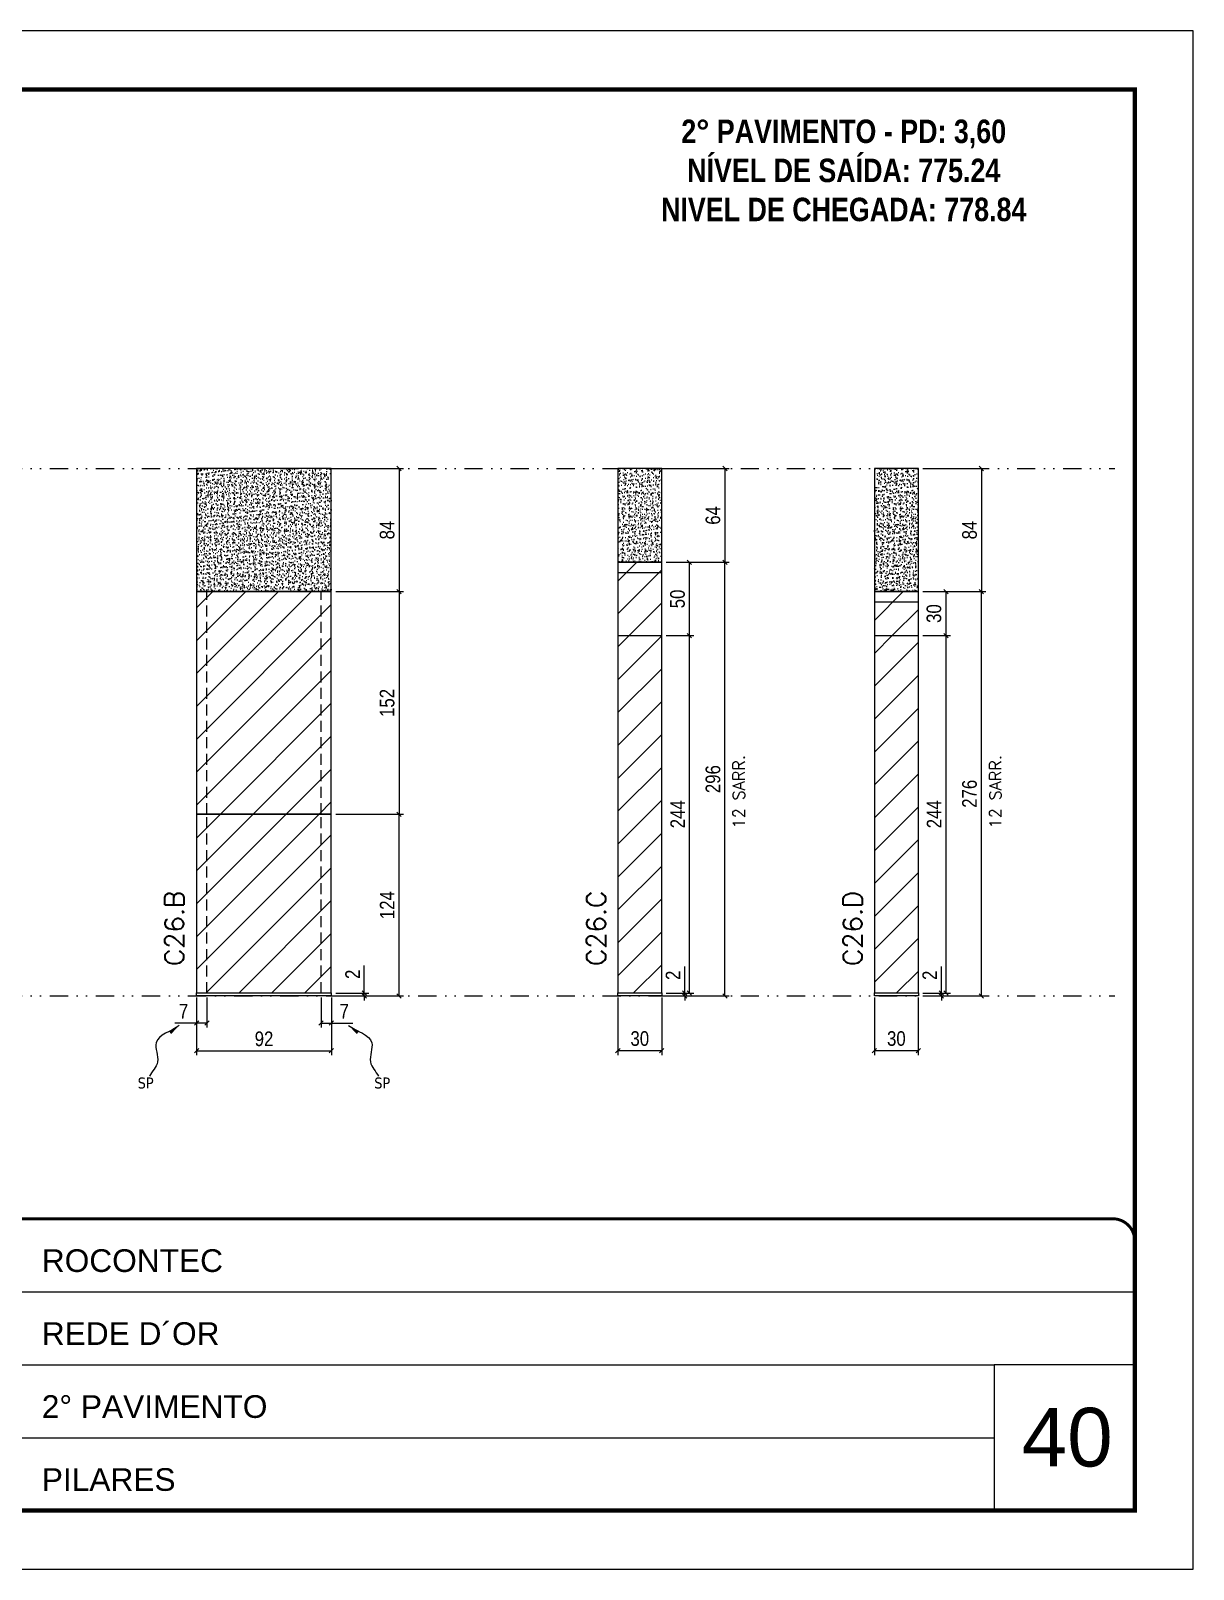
# Model space of a CAD drawing. Extents: x 2949 to 9203, y -16089 to 12527.
# Drawn here: x 8395 to 9189, y 1140 to 2190 of the extents above; entities that cross this region are included whole.
import ezdxf

# ---------------------------------------------------------------- set-up
doc = ezdxf.new("R2010")
doc.units = 0
for name, pattern in [('CONTINUO', [0]), ('DASHED', [0.75, 0.5, -0.25]), ('DIVIDE2', [0.625, 0.25, -0.125, 0, -0.125, 0, -0.125]), ('HIDDEN', [0.375, 0.25, -0.125])]:
    doc.linetypes.add(name, pattern=pattern)
for name, color, linetype, lineweight in [('CARIMBO', 255, 'Continuous', 9), ('Folhas', 255, 'Continuous', 9), ('Hachura', 251, 'Continuous', 9), ('SARRAFO DE PRESSAO', 251, 'DASHED', 9), ('Texto Seção', 7, 'Continuous', 15)]:
    doc.layers.add(name, color=color, linetype=linetype, lineweight=lineweight)
for name, color, linetype in [('COTA', 241, 'Continuous'), ('cotas', 4, 'Continuous'), ('NOMENCLATURA', 7, 'Continuous'), ('Nível', 160, 'Continuous'), ('Painéis', 200, 'Continuous'), ('SARR_2.2x7', 40, 'Continuous'), ('Sarrafo de Pressão', 42, 'HIDDEN'), ('texto', 7, 'Continuous')]:
    doc.layers.add(name, color=color, linetype=linetype)
doc.styles.add('ARIAL', font='arial.ttf')
doc.styles.add('COTA TECNICA', font='techl___.ttf', dxfattribs={"height": 10})
doc.styles.add('COTA TECNICA-50', font='techl___.ttf', dxfattribs={"height": 10})
doc.styles.add('REGUA-120', font='ROMANS.shx', dxfattribs={"height": 15})
doc.styles.add('ROMANC', font='techb___.ttf', dxfattribs={"height": 2.5})
doc.styles.add('ROMANS', font='romans.shx')
doc.styles.get("Standard").update_dxf_attribs({"font": 'arial.ttf'})
doc.dimstyles.new('COTA PAINEL-50', dxfattribs={"dimtxt": 10, "dimasz": 3, "dimexe": 3, "dimexo": 3, "dimgap": 3, "dimtad": 1, "dimdec": 1, "dimzin": 12, "dimdsep": 46, "dimtxsty": 'COTA TECNICA-50', "dimblk1": 'OBLIQUE', "dimblk2": 'OBLIQUE', "dimsah": 1, "dimcen": 0.9, "dimclrd": 4, "dimclre": 4, "dimclrt": 240, "dimadec": 1, "dimazin": 3, "dimtfac": 1, "dimtdec": 1, "dimtmove": 0, "dimatfit": 3, "dimfxl": 1, "dimtolj": 1, "dimtzin": 12, "dimarcsym": 0})
doc.dimstyles.new('PAINEL', dxfattribs={"dimtxt": 10, "dimasz": 3, "dimexe": 3, "dimexo": 3, "dimgap": 3, "dimtad": 1, "dimdec": 1, "dimzin": 12, "dimdsep": 46, "dimtxsty": 'COTA TECNICA', "dimblk1": 'OBLIQUE', "dimblk2": 'OBLIQUE', "dimsah": 1, "dimcen": 0.9, "dimclrd": 4, "dimclre": 4, "dimclrt": 240, "dimadec": 1, "dimazin": 3, "dimtfac": 1, "dimtdec": 1, "dimtmove": 0, "dimatfit": 3, "dimfxl": 1, "dimtolj": 1, "dimtzin": 12, "dimarcsym": 0})
doc.dimstyles.get("Standard").update_dxf_attribs({"dimtxt": 0.18, "dimasz": 0.18, "dimexe": 0.18, "dimexo": 0.0625, "dimgap": 0.09, "dimtad": 0, "dimtih": 1, "dimtoh": 1, "dimdec": 4, "dimzin": 0, "dimdsep": 46, "dimtxsty": 'Standard', "dimcen": 0.09, "dimadec": 0, "dimazin": 0, "dimtfac": 1, "dimtdec": 4, "dimtofl": 0, "dimtmove": 0, "dimatfit": 3, "dimfxl": 1, "dimtolj": 1, "dimtzin": 0, "dimarcsym": 0})

# ---------------------------------------------------------------- blocks, each defined once
blk = doc.blocks.new('9999999999')
at = {"color": 30, "linetype": 'CONTINUO'}
for p, q in [((98564.6, 34379.6), (99584, 34379.6)), ((98564.6, 34329.8), (99488, 34329.8)), ((99584, 34329.8), (99488, 34329.8)), ((99488, 34329.8), (99488, 34230.2)), ((98564.6, 34280), (99488, 34280))]:
    blk.add_line(p, q, dxfattribs=at)
at = {"color": 30, "linetype": 'CONTINUO', "const_width": 2}
blk.add_lwpolyline([(99584, 34230.2), (99584, 34414.4, 0.414214), (99569, 34429.4), (98229, 34429.4, 0.414214), (98214, 34414.4), (98214, 34245.2, 0.414214), (98229, 34230.2), (99584, 34230.2)], format="xyb", dxfattribs=at)
at = {"layer": 'Folhas'}
blk.add_lwpolyline([(98139, 34190.2), (99624, 34190.2), (99624, 35240.2), (98139, 35240.2)], close=True, dxfattribs=at)
at = {"layer": 'Folhas', "color": 30, "const_width": 3}
blk.add_lwpolyline([(98214, 34230.2), (99584, 34230.2), (99584, 35200.2), (98214, 35200.2)], close=True, dxfattribs=at)
at = {"color": 7, "linetype": 'Continuous', "ltscale": 5, "style": 'ARIAL'}
for s, height, p in [('ROCONTEC', 15.48, (98837.7, 34393.1)), ('REDE D´OR', 15.48, (98837.7, 34343.3)), ('2° PAVIMENTO', 15.483, (98837.7, 34293.5)), ('PILARES', 15.48, (98837.7, 34243.7))]:
    blk.add_text(s, height=height, dxfattribs=at).set_placement(p)
blk = doc.blocks.new('_Oblique')
at = {"color": 0, "linetype": 'ByBlock', "lineweight": -2}
blk.add_line((-0.5, -0.5), (0.5, 0.5), dxfattribs=at)
blk = doc.blocks.new('*D1401')
at = {"layer": 'COTA', "color": 4, "lineweight": -2, "transparency": 16777216}
for p, q in [((8508.5, 1529.8), (8508.5, 1490.4)), ((8600.5, 1529.8), (8600.5, 1490.4)), ((8508.5, 1493.4), (8600.5, 1493.4))]:
    blk.add_line(p, q, dxfattribs=at)
at = {"layer": 'Defpoints', "color": 0, "transparency": 16777216}
for p in [(8508.5, 1532.8), (8600.5, 1532.8), (8600.5, 1493.4)]:
    blk.add_point(p, dxfattribs=at)
at = {"layer": 'COTA', "color": 4, "lineweight": -2, "transparency": 16777216, "xscale": 3, "yscale": 3, "zscale": 3, "rotation": 180}
blk.add_blockref('_Oblique', (8508.5, 1493.4), dxfattribs=at)
at = {"layer": 'COTA', "color": 4, "lineweight": -2, "transparency": 16777216, "xscale": 3, "yscale": 3, "zscale": 3}
blk.add_blockref('_Oblique', (8600.5, 1493.4), dxfattribs=at)
at = {"layer": 'COTA', "color": 240, "transparency": 16777216, "insert": (8554.5, 1501.5), "char_height": 10, "attachment_point": 5, "style": 'COTA TECNICA'}
blk.add_mtext('\\A1;92', dxfattribs=at)
blk = doc.blocks.new('*D1402')
at = {"layer": 'COTA', "color": 4, "lineweight": -2, "transparency": 16777216}
for p, q in [((8603.5, 1654.8), (8649.7, 1654.8)), ((8646.7, 1530.8), (8646.7, 1654.8)), ((8603.5, 1530.8), (8649.7, 1530.8))]:
    blk.add_line(p, q, dxfattribs=at)
at = {"layer": 'Defpoints', "color": 0, "transparency": 16777216}
for p in [(8600.5, 1654.8), (8646.7, 1654.8), (8600.5, 1530.8)]:
    blk.add_point(p, dxfattribs=at)
at = {"layer": 'COTA', "color": 4, "lineweight": -2, "transparency": 16777216, "xscale": 3, "yscale": 3, "zscale": 3}
for p, rotation in [((8646.7, 1654.8), 90), ((8646.7, 1530.8), 270)]:
    blk.add_blockref('_Oblique', p, dxfattribs=dict(at, rotation=rotation))
at = {"layer": 'COTA', "color": 240, "transparency": 16777216, "insert": (8638.6, 1592.8), "char_height": 10, "attachment_point": 5, "rotation": 90, "style": 'COTA TECNICA-50'}
blk.add_mtext('\\A1;124', dxfattribs=at)
blk = doc.blocks.new('*D1403')
at = {"layer": 'COTA', "color": 4, "lineweight": -2, "transparency": 16777216}
for p, q in [((8623, 1532.8), (8623, 1551.6)), ((8603.5, 1532.8), (8626, 1532.8)), ((8603.5, 1530.8), (8626, 1530.8)), ((8623, 1530.8), (8623, 1532.8)), ((8623, 1530.8), (8623, 1527.8))]:
    blk.add_line(p, q, dxfattribs=at)
at = {"layer": 'Defpoints', "color": 0, "transparency": 16777216}
for p in [(8600.5, 1532.8), (8600.5, 1530.8), (8623, 1530.8)]:
    blk.add_point(p, dxfattribs=at)
at = {"layer": 'COTA', "color": 4, "lineweight": -2, "transparency": 16777216, "xscale": 3, "yscale": 3, "zscale": 3}
for p, rotation in [((8623, 1532.8), 270), ((8623, 1530.8), 90)]:
    blk.add_blockref('_Oblique', p, dxfattribs=dict(at, rotation=rotation))
at = {"layer": 'COTA', "color": 240, "transparency": 16777216, "insert": (8615, 1545.6), "char_height": 10, "attachment_point": 5, "rotation": 90, "style": 'COTA TECNICA-50'}
blk.add_mtext('\\A1;2', dxfattribs=at)
blk = doc.blocks.new('*D1404')
at = {"layer": 'COTA', "color": 4, "linetype": 'ByBlock', "lineweight": -2, "transparency": 16777216}
for p, q in [((8603.5, 1890.8), (8649.7, 1890.8)), ((8646.7, 1890.8), (8646.7, 1806.8)), ((8603.5, 1806.8), (8649.7, 1806.8))]:
    blk.add_line(p, q, dxfattribs=at)
at = {"layer": 'Defpoints', "color": 0, "linetype": 'ByBlock', "transparency": 16777216}
for p in [(8600.5, 1890.8), (8600.5, 1806.8), (8646.7, 1806.8)]:
    blk.add_point(p, dxfattribs=at)
at = {"layer": 'COTA', "color": 4, "linetype": 'ByBlock', "lineweight": -2, "transparency": 16777216, "xscale": 3, "yscale": 3, "zscale": 3}
for p, rotation in [((8646.7, 1890.8), 90), ((8646.7, 1806.8), 270)]:
    blk.add_blockref('_Oblique', p, dxfattribs=dict(at, rotation=rotation))
at = {"layer": 'COTA', "color": 240, "linetype": 'ByBlock', "transparency": 16777216, "insert": (8638.6, 1848.8), "char_height": 10, "attachment_point": 5, "rotation": 90, "style": 'COTA TECNICA'}
blk.add_mtext('\\A1;84', dxfattribs=at)
blk = doc.blocks.new('*D1417')
at = {"layer": 'COTA', "color": 4, "linetype": 'ByBlock', "lineweight": -2, "transparency": 16777216}
for p, q in [((8603.5, 1806.8), (8649.7, 1806.8)), ((8646.7, 1806.8), (8646.7, 1654.8)), ((8603.5, 1654.8), (8649.7, 1654.8))]:
    blk.add_line(p, q, dxfattribs=at)
at = {"layer": 'Defpoints', "color": 0, "linetype": 'ByBlock', "transparency": 16777216}
for p in [(8600.5, 1806.8), (8600.5, 1654.8), (8646.7, 1654.8)]:
    blk.add_point(p, dxfattribs=at)
at = {"layer": 'COTA', "color": 4, "linetype": 'ByBlock', "lineweight": -2, "transparency": 16777216, "xscale": 3, "yscale": 3, "zscale": 3}
for p, rotation in [((8646.7, 1806.8), 90), ((8646.7, 1654.8), 270)]:
    blk.add_blockref('_Oblique', p, dxfattribs=dict(at, rotation=rotation))
at = {"layer": 'COTA', "color": 240, "linetype": 'ByBlock', "transparency": 16777216, "insert": (8638.6, 1730.8), "char_height": 10, "attachment_point": 5, "rotation": 90, "style": 'COTA TECNICA'}
blk.add_mtext('\\A1;152', dxfattribs=at)
blk = doc.blocks.new('*D1405')
at = {"layer": 'COTA', "color": 4, "lineweight": -2, "transparency": 16777216}
for p, q in [((8796.1, 1529.8), (8796.1, 1490.5)), ((8826.1, 1529.8), (8826.1, 1490.5)), ((8796.1, 1493.5), (8826.1, 1493.5))]:
    blk.add_line(p, q, dxfattribs=at)
at = {"layer": 'Defpoints', "color": 0, "transparency": 16777216}
for p in [(8796.1, 1532.8), (8826.1, 1532.8), (8826.1, 1493.5)]:
    blk.add_point(p, dxfattribs=at)
at = {"layer": 'COTA', "color": 4, "lineweight": -2, "transparency": 16777216, "xscale": 3, "yscale": 3, "zscale": 3, "rotation": 180}
blk.add_blockref('_Oblique', (8796.1, 1493.5), dxfattribs=at)
at = {"layer": 'COTA', "color": 4, "lineweight": -2, "transparency": 16777216, "xscale": 3, "yscale": 3, "zscale": 3}
blk.add_blockref('_Oblique', (8826.1, 1493.5), dxfattribs=at)
at = {"layer": 'COTA', "color": 240, "transparency": 16777216, "insert": (8811.1, 1501.7), "char_height": 10, "attachment_point": 5, "style": 'COTA TECNICA'}
blk.add_mtext('\\A1;30', dxfattribs=at)
blk = doc.blocks.new('*D1406')
at = {"layer": 'COTA', "color": 4, "lineweight": -2, "transparency": 16777216}
for p, q in [((8829.1, 1826.8), (8872.2, 1826.8)), ((8869.2, 1530.8), (8869.2, 1826.8)), ((8829.1, 1530.8), (8872.2, 1530.8))]:
    blk.add_line(p, q, dxfattribs=at)
at = {"layer": 'Defpoints', "color": 0, "transparency": 16777216}
for p in [(8826.1, 1826.8), (8869.2, 1826.8), (8826.1, 1530.8)]:
    blk.add_point(p, dxfattribs=at)
at = {"layer": 'COTA', "color": 4, "lineweight": -2, "transparency": 16777216, "xscale": 3, "yscale": 3, "zscale": 3}
for p, rotation in [((8869.2, 1826.8), 90), ((8869.2, 1530.8), 270)]:
    blk.add_blockref('_Oblique', p, dxfattribs=dict(at, rotation=rotation))
at = {"layer": 'COTA', "color": 240, "transparency": 16777216, "insert": (8861.1, 1678.8), "char_height": 10, "attachment_point": 5, "rotation": 90, "style": 'COTA TECNICA'}
blk.add_mtext('\\A1;296', dxfattribs=at)
blk = doc.blocks.new('*D1407')
at = {"layer": 'COTA', "color": 4, "lineweight": -2, "transparency": 16777216}
for p, q in [((8841.8, 1532.8), (8841.8, 1551)), ((8829.1, 1532.8), (8844.8, 1532.8)), ((8829.1, 1530.8), (8844.8, 1530.8)), ((8841.8, 1530.8), (8841.8, 1532.8)), ((8841.8, 1530.8), (8841.8, 1527.8))]:
    blk.add_line(p, q, dxfattribs=at)
at = {"layer": 'Defpoints', "color": 0, "transparency": 16777216}
for p in [(8826.1, 1532.8), (8826.1, 1530.8), (8841.8, 1532.8)]:
    blk.add_point(p, dxfattribs=at)
at = {"layer": 'COTA', "color": 4, "lineweight": -2, "transparency": 16777216, "xscale": 3, "yscale": 3, "zscale": 3}
for p, rotation in [((8841.8, 1532.8), 270), ((8841.8, 1530.8), 90)]:
    blk.add_blockref('_Oblique', p, dxfattribs=dict(at, rotation=rotation))
at = {"layer": 'COTA', "color": 240, "transparency": 16777216, "insert": (8833.8, 1544.9), "char_height": 10, "attachment_point": 5, "rotation": 90, "style": 'COTA TECNICA-50'}
blk.add_mtext('\\A1;2', dxfattribs=at)
blk = doc.blocks.new('*D1418')
at = {"layer": 'COTA', "color": 4, "linetype": 'ByBlock', "lineweight": -2, "transparency": 16777216}
for p, q in [((8829.1, 1776.8), (8848, 1776.8)), ((8845, 1532.8), (8845, 1776.8)), ((8829.1, 1532.8), (8848, 1532.8))]:
    blk.add_line(p, q, dxfattribs=at)
at = {"layer": 'Defpoints', "color": 0, "linetype": 'ByBlock', "transparency": 16777216}
for p in [(8826.1, 1776.8), (8845, 1776.8), (8826.1, 1532.8)]:
    blk.add_point(p, dxfattribs=at)
at = {"layer": 'COTA', "color": 4, "linetype": 'ByBlock', "lineweight": -2, "transparency": 16777216, "xscale": 3, "yscale": 3, "zscale": 3}
for p, rotation in [((8845, 1776.8), 90), ((8845, 1532.8), 270)]:
    blk.add_blockref('_Oblique', p, dxfattribs=dict(at, rotation=rotation))
at = {"layer": 'COTA', "color": 240, "linetype": 'ByBlock', "transparency": 16777216, "insert": (8837, 1654.8), "char_height": 10, "attachment_point": 5, "rotation": 90, "style": 'COTA TECNICA'}
blk.add_mtext('\\A1;244', dxfattribs=at)
blk = doc.blocks.new('*D1419')
at = {"layer": 'COTA', "color": 4, "linetype": 'ByBlock', "lineweight": -2, "transparency": 16777216}
for p, q in [((8829.1, 1826.8), (8848, 1826.8)), ((8845, 1776.8), (8845, 1826.8)), ((8829.1, 1776.8), (8848, 1776.8))]:
    blk.add_line(p, q, dxfattribs=at)
at = {"layer": 'Defpoints', "color": 0, "linetype": 'ByBlock', "transparency": 16777216}
for p in [(8826.1, 1826.8), (8845, 1826.8), (8826.1, 1776.8)]:
    blk.add_point(p, dxfattribs=at)
at = {"layer": 'COTA', "color": 4, "linetype": 'ByBlock', "lineweight": -2, "transparency": 16777216, "xscale": 3, "yscale": 3, "zscale": 3}
for p, rotation in [((8845, 1826.8), 90), ((8845, 1776.8), 270)]:
    blk.add_blockref('_Oblique', p, dxfattribs=dict(at, rotation=rotation))
at = {"layer": 'COTA', "color": 240, "linetype": 'ByBlock', "transparency": 16777216, "insert": (8836.9, 1801.8), "char_height": 10, "attachment_point": 5, "rotation": 90, "style": 'COTA TECNICA'}
blk.add_mtext('\\A1;50', dxfattribs=at)
blk = doc.blocks.new('*D1408')
at = {"layer": 'COTA', "color": 4, "lineweight": -2, "transparency": 16777216}
for p, q in [((8971.3, 1529.8), (8971.3, 1490.5)), ((9001.3, 1529.8), (9001.3, 1490.5)), ((8971.3, 1493.5), (9001.3, 1493.5))]:
    blk.add_line(p, q, dxfattribs=at)
at = {"layer": 'Defpoints', "color": 0, "transparency": 16777216}
for p in [(8971.3, 1532.8), (9001.3, 1532.8), (9001.3, 1493.5)]:
    blk.add_point(p, dxfattribs=at)
at = {"layer": 'COTA', "color": 4, "lineweight": -2, "transparency": 16777216, "xscale": 3, "yscale": 3, "zscale": 3, "rotation": 180}
blk.add_blockref('_Oblique', (8971.3, 1493.5), dxfattribs=at)
at = {"layer": 'COTA', "color": 4, "lineweight": -2, "transparency": 16777216, "xscale": 3, "yscale": 3, "zscale": 3}
blk.add_blockref('_Oblique', (9001.3, 1493.5), dxfattribs=at)
at = {"layer": 'COTA', "color": 240, "transparency": 16777216, "insert": (8986.3, 1501.7), "char_height": 10, "attachment_point": 5, "style": 'COTA TECNICA'}
blk.add_mtext('\\A1;30', dxfattribs=at)
blk = doc.blocks.new('*D1409')
at = {"layer": 'COTA', "color": 4, "lineweight": -2, "transparency": 16777216}
for p, q in [((9004.3, 1806.8), (9047.4, 1806.8)), ((9044.4, 1530.8), (9044.4, 1806.8)), ((9004.3, 1530.8), (9047.4, 1530.8))]:
    blk.add_line(p, q, dxfattribs=at)
at = {"layer": 'Defpoints', "color": 0, "transparency": 16777216}
for p in [(9001.3, 1806.8), (9044.4, 1806.8), (9001.3, 1530.8)]:
    blk.add_point(p, dxfattribs=at)
at = {"layer": 'COTA', "color": 4, "lineweight": -2, "transparency": 16777216, "xscale": 3, "yscale": 3, "zscale": 3}
for p, rotation in [((9044.4, 1806.8), 90), ((9044.4, 1530.8), 270)]:
    blk.add_blockref('_Oblique', p, dxfattribs=dict(at, rotation=rotation))
at = {"layer": 'COTA', "color": 240, "transparency": 16777216, "insert": (9036.3, 1668.8), "char_height": 10, "attachment_point": 5, "rotation": 90, "style": 'COTA TECNICA'}
blk.add_mtext('\\A1;276', dxfattribs=at)
blk = doc.blocks.new('*D1410')
at = {"layer": 'COTA', "color": 4, "lineweight": -2, "transparency": 16777216}
for p, q in [((9017.1, 1532.8), (9017.1, 1551)), ((9004.3, 1532.8), (9020.1, 1532.8)), ((9004.3, 1530.8), (9020.1, 1530.8)), ((9017.1, 1530.8), (9017.1, 1532.8)), ((9017.1, 1530.8), (9017.1, 1527.8))]:
    blk.add_line(p, q, dxfattribs=at)
at = {"layer": 'Defpoints', "color": 0, "transparency": 16777216}
for p in [(9001.3, 1532.8), (9001.3, 1530.8), (9017.1, 1532.8)]:
    blk.add_point(p, dxfattribs=at)
at = {"layer": 'COTA', "color": 4, "lineweight": -2, "transparency": 16777216, "xscale": 3, "yscale": 3, "zscale": 3}
for p, rotation in [((9017.1, 1532.8), 270), ((9017.1, 1530.8), 90)]:
    blk.add_blockref('_Oblique', p, dxfattribs=dict(at, rotation=rotation))
at = {"layer": 'COTA', "color": 240, "transparency": 16777216, "insert": (9009.1, 1544.9), "char_height": 10, "attachment_point": 5, "rotation": 90, "style": 'COTA TECNICA-50'}
blk.add_mtext('\\A1;2', dxfattribs=at)
blk = doc.blocks.new('*D1420')
at = {"layer": 'COTA', "color": 4, "linetype": 'ByBlock', "lineweight": -2, "transparency": 16777216}
for p, q in [((9004.3, 1776.8), (9023.2, 1776.8)), ((9020.2, 1532.8), (9020.2, 1776.8)), ((9004.3, 1532.8), (9023.2, 1532.8))]:
    blk.add_line(p, q, dxfattribs=at)
at = {"layer": 'Defpoints', "color": 0, "linetype": 'ByBlock', "transparency": 16777216}
for p in [(9001.3, 1776.8), (9020.2, 1776.8), (9001.3, 1532.8)]:
    blk.add_point(p, dxfattribs=at)
at = {"layer": 'COTA', "color": 4, "linetype": 'ByBlock', "lineweight": -2, "transparency": 16777216, "xscale": 3, "yscale": 3, "zscale": 3}
for p, rotation in [((9020.2, 1776.8), 90), ((9020.2, 1532.8), 270)]:
    blk.add_blockref('_Oblique', p, dxfattribs=dict(at, rotation=rotation))
at = {"layer": 'COTA', "color": 240, "linetype": 'ByBlock', "transparency": 16777216, "insert": (9012.1, 1654.8), "char_height": 10, "attachment_point": 5, "rotation": 90, "style": 'COTA TECNICA'}
blk.add_mtext('\\A1;244', dxfattribs=at)
blk = doc.blocks.new('*D1421')
at = {"layer": 'COTA', "color": 4, "linetype": 'ByBlock', "lineweight": -2, "transparency": 16777216}
for p, q in [((9004.3, 1806.8), (9023.2, 1806.8)), ((9020.2, 1776.8), (9020.2, 1806.8)), ((9004.3, 1776.8), (9023.2, 1776.8))]:
    blk.add_line(p, q, dxfattribs=at)
at = {"layer": 'Defpoints', "color": 0, "linetype": 'ByBlock', "transparency": 16777216}
for p in [(9001.3, 1806.8), (9020.2, 1806.8), (9001.3, 1776.8)]:
    blk.add_point(p, dxfattribs=at)
at = {"layer": 'COTA', "color": 4, "linetype": 'ByBlock', "lineweight": -2, "transparency": 16777216, "xscale": 3, "yscale": 3, "zscale": 3}
for p, rotation in [((9020.2, 1806.8), 90), ((9020.2, 1776.8), 270)]:
    blk.add_blockref('_Oblique', p, dxfattribs=dict(at, rotation=rotation))
at = {"layer": 'COTA', "color": 240, "linetype": 'ByBlock', "transparency": 16777216, "insert": (9012, 1791.8), "char_height": 10, "attachment_point": 5, "rotation": 90, "style": 'COTA TECNICA'}
blk.add_mtext('\\A1;30', dxfattribs=at)
blk = doc.blocks.new('*D1422')
at = {"layer": 'cotas', "color": 4, "linetype": 'ByBlock', "lineweight": -2, "transparency": 16777216}
for p, q in [((8829.1, 1890.8), (8872.2, 1890.8)), ((8869.2, 1890.8), (8869.2, 1826.8)), ((8829.1, 1826.8), (8872.2, 1826.8))]:
    blk.add_line(p, q, dxfattribs=at)
at = {"layer": 'Defpoints', "color": 0, "linetype": 'ByBlock', "transparency": 16777216}
for p in [(8826.1, 1890.8), (8826.1, 1826.8), (8869.2, 1826.8)]:
    blk.add_point(p, dxfattribs=at)
at = {"layer": 'cotas', "color": 4, "linetype": 'ByBlock', "lineweight": -2, "transparency": 16777216, "xscale": 3, "yscale": 3, "zscale": 3}
for p, rotation in [((8869.2, 1890.8), 90), ((8869.2, 1826.8), 270)]:
    blk.add_blockref('_Oblique', p, dxfattribs=dict(at, rotation=rotation))
at = {"layer": 'cotas', "color": 240, "linetype": 'ByBlock', "transparency": 16777216, "insert": (8861.1, 1858.8), "char_height": 10, "attachment_point": 5, "rotation": 90, "style": 'COTA TECNICA'}
blk.add_mtext('\\A1;64', dxfattribs=at)
blk = doc.blocks.new('*D1423')
at = {"layer": 'cotas', "color": 4, "linetype": 'ByBlock', "lineweight": -2, "transparency": 16777216}
for p, q in [((9004.3, 1890.8), (9047.4, 1890.8)), ((9044.4, 1890.8), (9044.4, 1806.8)), ((9004.3, 1806.8), (9047.4, 1806.8))]:
    blk.add_line(p, q, dxfattribs=at)
at = {"layer": 'Defpoints', "color": 0, "linetype": 'ByBlock', "transparency": 16777216}
for p in [(9001.3, 1890.8), (9001.3, 1806.8), (9044.4, 1806.8)]:
    blk.add_point(p, dxfattribs=at)
at = {"layer": 'cotas', "color": 4, "linetype": 'ByBlock', "lineweight": -2, "transparency": 16777216, "xscale": 3, "yscale": 3, "zscale": 3}
for p, rotation in [((9044.4, 1890.8), 90), ((9044.4, 1806.8), 270)]:
    blk.add_blockref('_Oblique', p, dxfattribs=dict(at, rotation=rotation))
at = {"layer": 'cotas', "color": 240, "linetype": 'ByBlock', "transparency": 16777216, "insert": (9036.3, 1848.8), "char_height": 10, "attachment_point": 5, "rotation": 90, "style": 'COTA TECNICA'}
blk.add_mtext('\\A1;84', dxfattribs=at)
blk = doc.blocks.new('*D1413')
at = {"layer": 'COTA', "color": 4, "lineweight": -2, "transparency": 16777216}
for p, q in [((8508.5, 1527.8), (8508.5, 1509.3)), ((8515.5, 1529.8), (8515.5, 1509.3)), ((8508.5, 1512.3), (8493.7, 1512.3)), ((8515.5, 1512.3), (8508.5, 1512.3))]:
    blk.add_line(p, q, dxfattribs=at)
at = {"layer": 'Defpoints', "color": 0, "transparency": 16777216}
for p in [(8508.5, 1530.8), (8515.5, 1532.8), (8508.5, 1512.3)]:
    blk.add_point(p, dxfattribs=at)
at = {"layer": 'COTA', "color": 4, "lineweight": -2, "transparency": 16777216, "xscale": 3, "yscale": 3, "zscale": 3, "rotation": 180}
blk.add_blockref('_Oblique', (8508.5, 1512.3), dxfattribs=at)
at = {"layer": 'COTA', "color": 4, "lineweight": -2, "transparency": 16777216, "xscale": 3, "yscale": 3, "zscale": 3}
blk.add_blockref('_Oblique', (8515.5, 1512.3), dxfattribs=at)
at = {"layer": 'COTA', "color": 240, "transparency": 16777216, "insert": (8499.6, 1520.4), "char_height": 10, "attachment_point": 5, "style": 'COTA TECNICA-50'}
blk.add_mtext('\\A1;7', dxfattribs=at)
blk = doc.blocks.new('*D1414')
at = {"layer": 'COTA', "color": 4, "lineweight": -2, "transparency": 16777216}
for p, q in [((8593.5, 1529.8), (8593.5, 1509.3)), ((8600.5, 1527.8), (8600.5, 1509.3)), ((8593.5, 1512.3), (8600.5, 1512.3)), ((8600.5, 1512.3), (8615.2, 1512.3))]:
    blk.add_line(p, q, dxfattribs=at)
at = {"layer": 'Defpoints', "color": 0, "transparency": 16777216}
for p in [(8593.5, 1532.8), (8600.5, 1530.8), (8600.5, 1512.3)]:
    blk.add_point(p, dxfattribs=at)
at = {"layer": 'COTA', "color": 4, "lineweight": -2, "transparency": 16777216, "xscale": 3, "yscale": 3, "zscale": 3, "rotation": 180}
blk.add_blockref('_Oblique', (8593.5, 1512.3), dxfattribs=at)
at = {"layer": 'COTA', "color": 4, "lineweight": -2, "transparency": 16777216, "xscale": 3, "yscale": 3, "zscale": 3}
blk.add_blockref('_Oblique', (8600.5, 1512.3), dxfattribs=at)
at = {"layer": 'COTA', "color": 240, "transparency": 16777216, "insert": (8609.3, 1520.4), "char_height": 10, "attachment_point": 5, "style": 'COTA TECNICA-50'}
blk.add_mtext('\\A1;7', dxfattribs=at)

msp = doc.modelspace()

# ---------------------------------------------------------------- hatches: boundary and pattern name
at = {"layer": 'COTA', "linetype": 'ByBlock'}
h = msp.add_hatch(dxfattribs=at)
h.set_pattern_fill('AR-CONC', color=256, scale=0.03)
h.set_pattern_definition([(50, (-121330.4665, -23859.0456), (5.46554007, -0.47817257), [0.5715, -6.2865]), (355, (-121330.4665, -23859.0456), (-1.05730264, 5.73170536), [0.4572, -5.02921753]), (100.4514447, (-121330.011, -23859.0855), (4.40823741, 5.25353256), [0.48570026, -5.34270734]), (46.1842, (-121330.4665, -23857.5216), (8.13237123, -1.26126984), [0.85725, -9.42975]), (96.6355576, (-121329.789, -23857.627), (7.122124, 7.42278374), [0.7285507, -8.01406824]), (351.184151, (-121330.4665, -23857.522), (7.122124, 7.42278374), [0.685799, -7.54379196]), (21, (-121329.7045, -23857.9026), (4.54843174, -3.06795595), [0.5715, -6.2865]), (326, (-121329.7045, -23857.9026), (1.85406085, 5.52563898), [0.4572, -5.0292]), (71.451445, (-121329.3255, -23858.1583), (6.40249258, 2.45768307), [0.48570026, -5.34269813]), (37.5, (-121330.4665, -23859.0456), (0.092658098, 2.536651166), [0, -4.96824, 0, -5.1054, 0, -5.04825]), (7.5, (-121330.4665, -23859.0456), (2.004589875, 3.005417245), [0, -2.91084, 0, -4.85394, 0, -1.92405]), (327.5, (-121332.1658, -23859.0456), (4.067717855, -0.17186232), [0, -1.905, 0, -5.9436, 0, -7.8867]), (317.5, (-121332.9278, -23859.0456), (4.44387544, 0.76279473), [0, -2.4765, 0, -3.94716, 0, -5.6007])])
h.paths.add_polyline_path([(8508.46, 1806.84), (8600.46, 1806.84), (8600.46, 1890.84), (8508.46, 1890.84)])
h = msp.add_hatch(dxfattribs=at)
h.set_pattern_fill('AR-CONC', color=256, scale=0.03)
h.set_pattern_definition([(50, (-121340.4665, -23862.0456), (5.46554007, -0.47817257), [0.5715, -6.2865]), (355, (-121340.4665, -23862.0456), (-1.05730264, 5.73170536), [0.4572, -5.02921753]), (100.4514447, (-121340.011, -23862.0855), (4.40823741, 5.25353256), [0.48570026, -5.34270734]), (46.1842, (-121340.4665, -23860.5216), (8.13237123, -1.26126984), [0.85725, -9.42975]), (96.6355576, (-121339.789, -23860.627), (7.122124, 7.42278374), [0.7285507, -8.01406824]), (351.184151, (-121340.4665, -23860.522), (7.122124, 7.42278374), [0.685799, -7.54379196]), (21, (-121339.7045, -23860.9026), (4.54843174, -3.06795595), [0.5715, -6.2865]), (326, (-121339.7045, -23860.9026), (1.85406085, 5.52563898), [0.4572, -5.0292]), (71.451445, (-121339.3255, -23861.1583), (6.40249258, 2.45768307), [0.48570026, -5.34269813]), (37.5, (-121340.4665, -23862.0456), (0.092658098, 2.536651166), [0, -4.96824, 0, -5.1054, 0, -5.04825]), (7.5, (-121340.4665, -23862.0456), (2.004589875, 3.005417245), [0, -2.91084, 0, -4.85394, 0, -1.92405]), (327.5, (-121342.1658, -23862.0456), (4.067717855, -0.17186232), [0, -1.905, 0, -5.9436, 0, -7.8867]), (317.5, (-121342.9278, -23862.0456), (4.44387544, 0.76279473), [0, -2.4765, 0, -3.94716, 0, -5.6007])])
h.paths.add_polyline_path([(8796.14, 1826.84), (8826.14, 1826.84), (8826.14, 1890.84), (8796.14, 1890.84)])
h = msp.add_hatch(dxfattribs=at)
h.set_pattern_fill('AR-CONC', color=256, scale=0.03)
h.set_pattern_definition([(50, (-121155.294, -23862.0456), (5.46554007, -0.47817257), [0.5715, -6.2865]), (355, (-121155.294, -23862.0456), (-1.05730264, 5.73170536), [0.4572, -5.02921753]), (100.4514447, (-121154.8384, -23862.0855), (4.40823741, 5.25353256), [0.48570026, -5.34270734]), (46.1842, (-121155.294, -23860.5216), (8.13237123, -1.26126984), [0.85725, -9.42975]), (96.6355576, (-121154.616, -23860.627), (7.122124, 7.42278374), [0.7285507, -8.01406824]), (351.184151, (-121155.294, -23860.522), (7.122124, 7.42278374), [0.685799, -7.54379196]), (21, (-121154.532, -23860.9026), (4.54843174, -3.06795595), [0.5715, -6.2865]), (326, (-121154.532, -23860.9026), (1.85406085, 5.52563898), [0.4572, -5.0292]), (71.451445, (-121154.153, -23861.1583), (6.40249258, 2.45768307), [0.48570026, -5.34269813]), (37.5, (-121155.2939, -23862.0456), (0.092658098, 2.536651166), [0, -4.96824, 0, -5.1054, 0, -5.04825]), (7.5, (-121155.2939, -23862.0456), (2.004589875, 3.005417245), [0, -2.91084, 0, -4.85394, 0, -1.92405]), (327.5, (-121156.9931, -23862.0456), (4.067717855, -0.17186232), [0, -1.905, 0, -5.9436, 0, -7.8867]), (317.5, (-121157.755, -23862.0456), (4.44387544, 0.76279473), [0, -2.4765, 0, -3.94716, 0, -5.6007])])
h.paths.add_polyline_path([(9001.31, 1890.84), (8971.31, 1890.84), (8971.31, 1806.84), (9001.31, 1806.84)])
at = {"layer": 'Hachura'}
h = msp.add_hatch(dxfattribs=at)
h.set_pattern_fill('ANSI31', color=256, scale=5)
h.paths.add_polyline_path([(8826.14, 1826.84), (8796.14, 1826.84), (8796.14, 1776.84), (8826.14, 1776.84)])
h = msp.add_hatch(dxfattribs=at)
h.set_pattern_fill('ANSI31', color=256, scale=5)
h.paths.add_polyline_path([(8600.46, 1806.84), (8508.46, 1806.84), (8508.46, 1654.84), (8600.46, 1654.84)])
h = msp.add_hatch(dxfattribs=at)
h.set_pattern_fill('ANSI31', color=256, scale=5)
h.paths.add_polyline_path([(9001.31, 1806.84), (8971.31, 1806.84), (8971.31, 1776.84), (9001.31, 1776.84)])
h = msp.add_hatch(dxfattribs=at)
h.set_pattern_fill('ANSI31', color=256, scale=5)
h.paths.add_polyline_path([(8826.14, 1776.84), (8796.14, 1776.84), (8796.14, 1532.84), (8826.14, 1532.84)])
h = msp.add_hatch(dxfattribs=at)
h.set_pattern_fill('ANSI31', color=256, scale=5)
h.paths.add_polyline_path([(9001.31, 1776.84), (8971.31, 1776.84), (8971.31, 1532.84), (9001.31, 1532.84)])
h = msp.add_hatch(dxfattribs=at)
h.set_pattern_fill('ANSI31', color=256, scale=5)
h.paths.add_polyline_path([(8600.46, 1654.84), (8508.46, 1654.84), (8508.46, 1532.84), (8600.46, 1532.84)])

# ---------------------------------------------------------------- linework, layer by layer
at = {"layer": 'COTA', "linetype": 'ByBlock'}
for points in [[(8508.46, 1806.84), (8600.46, 1806.84), (8600.46, 1890.84), (8508.46, 1890.84)], [(8796.14, 1826.84), (8826.14, 1826.84), (8826.14, 1890.84), (8796.14, 1890.84)], [(8971.31, 1806.84), (9001.31, 1806.84), (9001.31, 1890.84), (8971.31, 1890.84)]]:
    msp.add_lwpolyline(points, close=True, dxfattribs=at)
at = {"layer": 'Nível', "color": 4, "linetype": 'DIVIDE2', "ltscale": 50}
for p, q in [((8125.19, 1890.84), (9135.53, 1890.84)), ((8125.19, 1530.84), (9135.53, 1530.84))]:
    msp.add_line(p, q, dxfattribs=at)
at = {"layer": 'Painéis'}
for p, q in [((8796.14, 1826.84), (8826.14, 1826.84)), ((8600.46, 1806.84), (8508.46, 1806.84)), ((8971.31, 1806.84), (9001.31, 1806.84)), ((8796.14, 1776.84), (8826.14, 1776.84)), ((8971.31, 1776.84), (9001.31, 1776.84))]:
    msp.add_line(p, q, dxfattribs=at)
for points in [[(8796.14, 1532.84), (8826.14, 1532.84), (8826.14, 1826.84), (8796.14, 1826.84)], [(8508.46, 1654.84), (8600.46, 1654.84), (8600.46, 1806.84), (8508.46, 1806.84)], [(8971.31, 1532.84), (9001.31, 1532.84), (9001.31, 1806.84), (8971.31, 1806.84)], [(8508.46, 1532.84), (8600.46, 1532.84), (8600.46, 1654.84), (8508.46, 1654.84)], [(8508.46, 1532.84), (8600.46, 1532.84), (8600.46, 1530.84), (8508.46, 1530.84)], [(8796.14, 1532.84), (8826.14, 1532.84), (8826.14, 1530.84), (8796.14, 1530.84)], [(8971.31, 1532.84), (9001.31, 1532.84), (9001.31, 1530.84), (8971.31, 1530.84)]]:
    msp.add_lwpolyline(points, close=True, dxfattribs=at)
at = {"layer": 'SARR_2.2x7'}
for p, q in [((8796.14, 1819.84), (8826.14, 1819.84)), ((8971.31, 1799.84), (9001.31, 1799.84))]:
    msp.add_line(p, q, dxfattribs=at)
at = {"layer": 'Sarrafo de Pressão', "ltscale": 30}
for p, q in [((8515.46, 1654.84), (8515.46, 1806.84)), ((8593.46, 1654.84), (8593.46, 1806.84)), ((8515.46, 1532.84), (8515.46, 1654.84)), ((8593.46, 1532.84), (8593.46, 1654.84))]:
    msp.add_line(p, q, dxfattribs=at)

# ---------------------------------------------------------------- block references
at = {"layer": 'SARRAFO DE PRESSAO', "color": 6, "linetype": 'ByBlock'}
msp.add_blockref('9999999999', (-90434.94, -33050.65), dxfattribs=at)

# ---------------------------------------------------------------- texts
at = {"layer": 'CARIMBO', "style": 'ARIAL'}
msp.add_text('40', height=40, dxfattribs=at).set_placement((9071.89, 1209.7))
at = {"layer": 'NOMENCLATURA', "color": 2, "insert": (8950.36, 2155.62), "char_height": 16, "attachment_point": 2, "style": 'ROMANC'}
msp.add_mtext_dynamic_manual_height_columns('\\P2° PAVIMENTO - PD: 3,60\\PNÍVEL DE SAÍDA: 775.24\\PNIVEL DE CHEGADA: 778.84', width=300.2766, gutter_width=1, heights=[0], dxfattribs=at)
at = {"layer": 'texto', "color": 0, "char_height": 7.5, "attachment_point": 5}
for insert in [(8473.68, 1471.35), (8635.24, 1471.35)]:
    msp.add_mtext('{\\fTahoma|b0|i0|c0|p34;\\C4;SP}', dxfattribs=dict(at, insert=insert))
at = {"layer": 'Texto Seção', "linetype": 'Continuous', "style": 'ROMANS'}
for p in [(8882.72, 1645.19), (9057.89, 1645.19)]:
    msp.add_text('12 SARR.', height=8, rotation=90, dxfattribs=at).set_placement(p)
at = {"layer": 'Texto Seção', "char_height": 13, "width": 285.3299, "attachment_point": 7, "rotation": 90, "style": 'REGUA-120'}
for s, insert in [('C26.B', (8499.79, 1551.31)), ('C26.C', (8787.8, 1551.31)), ('C26.D', (8962.98, 1551.31))]:
    msp.add_mtext(s, dxfattribs=dict(at, insert=insert))

# ---------------------------------------------------------------- dimensions: what is measured, and where the dimension line sits
at = {"layer": 'COTA', "linetype": 'ByBlock'}
dim = msp.add_linear_dim(base=(8646.7, 1806.84), p1=(8600.46, 1890.84), p2=(8600.46, 1806.84), angle=90, dimstyle='PAINEL', dxfattribs=at)
dim.commit()
dim.dimension.update_dxf_attribs({"geometry": '*D1404', "text_midpoint": (8646.7, 1848.84), "dimtype": 160})
at = {"layer": 'COTA'}
for base, p1, p2, picture, middle in [((8869.22, 1826.84), (8826.14, 1530.84), (8826.14, 1826.84), '*D1406', (8861.09, 1678.84)), ((9044.39, 1806.84), (9001.31, 1530.84), (9001.31, 1806.84), '*D1409', (9036.29, 1668.84))]:
    dim = msp.add_linear_dim(base=base, p1=p1, p2=p2, angle=90, dimstyle='PAINEL', override={"dimarcsym": 2}, dxfattribs=at)
    dim.commit()
    dim.dimension.update_dxf_attribs({"geometry": picture, "text_midpoint": middle})
at = {"layer": 'COTA', "linetype": 'ByBlock'}
for base, p1, p2, picture, middle in [((8845.04, 1826.84), (8826.14, 1776.84), (8826.14, 1826.84), '*D1419', (8836.93, 1801.84)), ((8646.7, 1654.84), (8600.46, 1806.84), (8600.46, 1654.84), '*D1417', (8638.59, 1730.84)), ((9020.22, 1806.84), (9001.31, 1776.84), (9001.31, 1806.84), '*D1421', (9012, 1791.84)), ((8845.04, 1776.84), (8826.14, 1532.84), (8826.14, 1776.84), '*D1418', (8836.97, 1654.84)), ((9020.22, 1776.84), (9001.31, 1532.84), (9001.31, 1776.84), '*D1420', (9012.14, 1654.84))]:
    dim = msp.add_linear_dim(base=base, p1=p1, p2=p2, angle=90, dimstyle='PAINEL', dxfattribs=at)
    dim.commit()
    dim.dimension.update_dxf_attribs({"geometry": picture, "text_midpoint": middle})
at = {"layer": 'COTA'}
for base, p1, p2, angle, picture, middle in [((8646.7, 1654.84), (8600.46, 1530.84), (8600.46, 1654.84), 90, '*D1402', (8638.63, 1592.84)), ((8508.46, 1512.33), (8515.46, 1532.84), (8508.46, 1530.84), 180, '*D1413', (8499.6, 1520.4))]:
    dim = msp.add_linear_dim(base=base, p1=p1, p2=p2, angle=angle, dimstyle='COTA PAINEL-50', dxfattribs=at)
    dim.commit()
    dim.dimension.update_dxf_attribs({"geometry": picture, "text_midpoint": middle})
for base, p1, p2, picture, middle in [((8622.99, 1530.84), (8600.46, 1532.84), (8600.46, 1530.84), '*D1403', (8622.99, 1545.59)), ((8841.78, 1532.84), (8826.14, 1530.84), (8826.14, 1532.84), '*D1407', (8841.78, 1544.9)), ((9017.06, 1532.84), (9001.31, 1530.84), (9001.31, 1532.84), '*D1410', (9017.06, 1544.9))]:
    dim = msp.add_linear_dim(base=base, p1=p1, p2=p2, angle=90, dimstyle='COTA PAINEL-50', dxfattribs=at)
    dim.commit()
    dim.dimension.update_dxf_attribs({"geometry": picture, "text_midpoint": middle, "dimtype": 160})
for base, p1, p2, picture, middle in [((8600.46, 1493.39), (8508.46, 1532.84), (8600.46, 1532.84), '*D1401', (8554.46, 1501.48)), ((8826.14, 1493.5), (8796.14, 1532.84), (8826.14, 1532.84), '*D1405', (8811.14, 1501.72)), ((9001.31, 1493.5), (8971.31, 1532.84), (9001.31, 1532.84), '*D1408', (8986.31, 1501.72))]:
    dim = msp.add_linear_dim(base=base, p1=p1, p2=p2, dimstyle='PAINEL', override={"dimarcsym": 2}, dxfattribs=at)
    dim.commit()
    dim.dimension.update_dxf_attribs({"geometry": picture, "text_midpoint": middle})
dim = msp.add_linear_dim(base=(8600.46, 1512.33), p1=(8593.46, 1532.84), p2=(8600.46, 1530.84), dimstyle='COTA PAINEL-50', dxfattribs=at)
dim.commit()
dim.dimension.update_dxf_attribs({"geometry": '*D1414', "text_midpoint": (8609.33, 1520.4)})
at = {"layer": 'cotas', "linetype": 'ByBlock'}
for base, p1, p2, picture, middle in [((8869.22, 1826.84), (8826.14, 1890.84), (8826.14, 1826.84), '*D1422', (8861.12, 1858.84)), ((9044.39, 1806.84), (9001.31, 1890.84), (9001.31, 1806.84), '*D1423', (9036.3, 1848.84))]:
    dim = msp.add_linear_dim(base=base, p1=p1, p2=p2, angle=90, dimstyle='PAINEL', dxfattribs=at)
    dim.commit()
    dim.dimension.update_dxf_attribs({"geometry": picture, "text_midpoint": middle})

# ---------------------------------------------------------------- leaders
at = {"layer": 'COTA', "path_type": 1}
for points in [[(8496.63, 1510.66), (8480.85, 1498.83), (8481.77, 1485.82), (8476.22, 1476.04)], [(8612.29, 1510.66), (8628.08, 1498.83), (8627.15, 1485.82), (8632.7, 1476.04)]]:
    msp.add_leader(points, dimstyle='Standard', override={"dimasz": 8}, dxfattribs=at)

doc.saveas('drawing.dxf')
